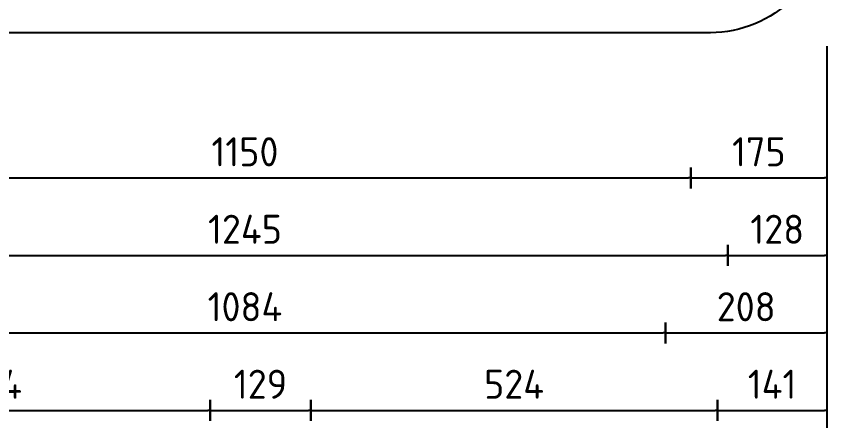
# Model space of a CAD drawing. Header units: inches. Extents: x 0 to 420, y 0 to 297.
# Drawn here: x 142.9 to 212.5, y 116.8 to 152.2 of the extents above; entities that cross this region are included whole.
import ezdxf

# ---------------------------------------------------------------- set-up
doc = ezdxf.new("R2010")
doc.units = ezdxf.units.IN
doc.header["$MEASUREMENT"] = 0
for name, color, linetype in [('L25', 1, 'Continuous'), ('L35', 3, 'Continuous'), ('T25', 1, 'Continuous')]:
    doc.layers.add(name, color=color, linetype=linetype)
doc.styles.add('ISO', font='iso3098b.shx')
doc.dimstyles.new('SIGNSDIM', dxfattribs={"dimtxt": 2.5, "dimasz": 0.2, "dimexe": 1.5, "dimexo": 2, "dimgap": 1, "dimtad": 1, "dimdec": 4, "dimlfac": 15, "dimrnd": 1, "dimdsep": 46, "dimtxsty": 'ISO', "dimblk": 'SGNDIM', "dimcen": 2.5, "dimse2": 1, "dimadec": 0, "dimazin": 0, "dimtfac": 1, "dimtdec": 4, "dimtix": 1, "dimtmove": 0, "dimatfit": 3, "dimldrblk": 'SGNDIM', "dimfxl": 1, "dimtolj": 1, "dimtzin": 0, "dimarcsym": 0})

# ---------------------------------------------------------------- blocks, each defined once
blk = doc.blocks.new('SGNDIM')
for p, q in [((0, 4.5), (0, -4.5)), ((0, 0), (-1, 0))]:
    blk.add_line(p, q)
blk = doc.blocks.new('*D10')
at = {"layer": 'DEFPOINTS', "color": 0, "transparency": 16777216}
for p in [(203.123, 133.271), (212.523, 133.271), (212.523, 118.261)]:
    blk.add_point(p, dxfattribs=at)
at = {"layer": 'T25', "color": 0, "lineweight": -2, "transparency": 16777216}
for p, q in [((212.523, 131.271), (212.523, 116.761)), ((203.323, 118.261), (212.323, 118.261))]:
    blk.add_line(p, q, dxfattribs=at)
at = {"layer": 'T25', "color": 0, "lineweight": -2, "transparency": 16777216, "xscale": 0.2, "yscale": 0.2, "zscale": 0.2, "rotation": 180}
blk.add_blockref('SGNDIM', (203.123, 118.261), dxfattribs=at)
at = {"layer": 'T25', "color": 0, "lineweight": -2, "transparency": 16777216, "xscale": 0.2, "yscale": 0.2, "zscale": 0.2}
blk.add_blockref('SGNDIM', (212.523, 118.261), dxfattribs=at)
at = {"layer": 'T25', "color": 0, "transparency": 16777216, "insert": (207.823, 120.511), "char_height": 2.5, "attachment_point": 5, "style": 'ISO'}
blk.add_mtext('\\A1;141', dxfattribs=at)
blk = doc.blocks.new('*D12')
at = {"layer": 'DEFPOINTS', "color": 0, "transparency": 16777216}
for p in [(198.672, 131.793), (212.523, 131.793), (212.523, 124.928)]:
    blk.add_point(p, dxfattribs=at)
at = {"layer": 'T25', "color": 0, "lineweight": -2, "transparency": 16777216}
for p, q in [((212.523, 129.793), (212.523, 123.428)), ((198.872, 124.928), (212.323, 124.928))]:
    blk.add_line(p, q, dxfattribs=at)
at = {"layer": 'T25', "color": 0, "lineweight": -2, "transparency": 16777216, "xscale": 0.2, "yscale": 0.2, "zscale": 0.2, "rotation": 180}
blk.add_blockref('SGNDIM', (198.672, 124.928), dxfattribs=at)
at = {"layer": 'T25', "color": 0, "lineweight": -2, "transparency": 16777216, "xscale": 0.2, "yscale": 0.2, "zscale": 0.2}
blk.add_blockref('SGNDIM', (212.523, 124.928), dxfattribs=at)
at = {"layer": 'T25', "color": 0, "transparency": 16777216, "insert": (205.597, 127.178), "char_height": 2.5, "attachment_point": 5, "style": 'ISO'}
blk.add_mtext('\\A1;208', dxfattribs=at)
blk = doc.blocks.new('*D13')
at = {"layer": 'DEFPOINTS', "color": 0, "transparency": 16777216}
for p in [(126.373, 186.061), (198.672, 186.061), (198.672, 124.928)]:
    blk.add_point(p, dxfattribs=at)
at = {"layer": 'T25', "color": 0, "lineweight": -2, "transparency": 16777216}
blk.add_line((126.573, 124.928), (198.472, 124.928), dxfattribs=at)
at = {"layer": 'T25', "color": 0, "lineweight": -2, "transparency": 16777216, "xscale": 0.2, "yscale": 0.2, "zscale": 0.2, "rotation": 180}
blk.add_blockref('SGNDIM', (126.373, 124.928), dxfattribs=at)
at = {"layer": 'T25', "color": 0, "lineweight": -2, "transparency": 16777216, "xscale": 0.2, "yscale": 0.2, "zscale": 0.2}
blk.add_blockref('SGNDIM', (198.672, 124.928), dxfattribs=at)
at = {"layer": 'T25', "color": 0, "transparency": 16777216, "insert": (162.523, 127.178), "char_height": 2.5, "attachment_point": 5, "style": 'ISO'}
blk.add_mtext('\\A1;1084', dxfattribs=at)
blk = doc.blocks.new('*D15')
at = {"layer": 'DEFPOINTS', "color": 0, "transparency": 16777216}
for p in [(204.009, 141.322), (212.523, 141.322), (212.523, 131.594)]:
    blk.add_point(p, dxfattribs=at)
at = {"layer": 'T25', "color": 0, "lineweight": -2, "transparency": 16777216}
for p, q in [((212.523, 139.322), (212.523, 130.094)), ((204.209, 131.594), (212.323, 131.594))]:
    blk.add_line(p, q, dxfattribs=at)
at = {"layer": 'T25', "color": 0, "lineweight": -2, "transparency": 16777216, "xscale": 0.2, "yscale": 0.2, "zscale": 0.2, "rotation": 180}
blk.add_blockref('SGNDIM', (204.009, 131.594), dxfattribs=at)
at = {"layer": 'T25', "color": 0, "lineweight": -2, "transparency": 16777216, "xscale": 0.2, "yscale": 0.2, "zscale": 0.2}
blk.add_blockref('SGNDIM', (212.523, 131.594), dxfattribs=at)
at = {"layer": 'T25', "color": 0, "transparency": 16777216, "insert": (208.266, 133.844), "char_height": 2.5, "attachment_point": 5, "style": 'ISO'}
blk.add_mtext('\\A1;128', dxfattribs=at)
blk = doc.blocks.new('*D16')
at = {"layer": 'DEFPOINTS', "color": 0, "transparency": 16777216}
for p in [(121.036, 144.871), (204.009, 144.871), (204.009, 131.594)]:
    blk.add_point(p, dxfattribs=at)
at = {"layer": 'T25', "color": 0, "lineweight": -2, "transparency": 16777216}
blk.add_line((121.236, 131.594), (203.809, 131.594), dxfattribs=at)
at = {"layer": 'T25', "color": 0, "lineweight": -2, "transparency": 16777216, "xscale": 0.2, "yscale": 0.2, "zscale": 0.2, "rotation": 180}
blk.add_blockref('SGNDIM', (121.036, 131.594), dxfattribs=at)
at = {"layer": 'T25', "color": 0, "lineweight": -2, "transparency": 16777216, "xscale": 0.2, "yscale": 0.2, "zscale": 0.2}
blk.add_blockref('SGNDIM', (204.009, 131.594), dxfattribs=at)
at = {"layer": 'T25', "color": 0, "transparency": 16777216, "insert": (162.523, 133.844), "char_height": 2.5, "attachment_point": 5, "style": 'ISO'}
blk.add_mtext('\\A1;1245', dxfattribs=at)
blk = doc.blocks.new('*D22')
at = {"layer": 'DEFPOINTS', "color": 0, "transparency": 16777216}
for p in [(200.849, 151.599), (212.523, 151.599), (212.523, 138.261)]:
    blk.add_point(p, dxfattribs=at)
at = {"layer": 'T25', "color": 0, "lineweight": -2, "transparency": 16777216}
for p, q in [((212.523, 149.599), (212.523, 136.761)), ((201.049, 138.261), (212.323, 138.261))]:
    blk.add_line(p, q, dxfattribs=at)
at = {"layer": 'T25', "color": 0, "lineweight": -2, "transparency": 16777216, "xscale": 0.2, "yscale": 0.2, "zscale": 0.2, "rotation": 180}
blk.add_blockref('SGNDIM', (200.849, 138.261), dxfattribs=at)
at = {"layer": 'T25', "color": 0, "lineweight": -2, "transparency": 16777216, "xscale": 0.2, "yscale": 0.2, "zscale": 0.2}
blk.add_blockref('SGNDIM', (212.523, 138.261), dxfattribs=at)
at = {"layer": 'T25', "color": 0, "transparency": 16777216, "insert": (206.686, 140.511), "char_height": 2.5, "attachment_point": 5, "style": 'ISO'}
blk.add_mtext('\\A1;175', dxfattribs=at)
blk = doc.blocks.new('*D23')
at = {"layer": 'DEFPOINTS', "color": 0, "transparency": 16777216}
for p in [(124.196, 150.526), (200.849, 150.526), (200.849, 138.261)]:
    blk.add_point(p, dxfattribs=at)
at = {"layer": 'T25', "color": 0, "lineweight": -2, "transparency": 16777216}
blk.add_line((124.396, 138.261), (200.649, 138.261), dxfattribs=at)
at = {"layer": 'T25', "color": 0, "lineweight": -2, "transparency": 16777216, "xscale": 0.2, "yscale": 0.2, "zscale": 0.2, "rotation": 180}
blk.add_blockref('SGNDIM', (124.196, 138.261), dxfattribs=at)
at = {"layer": 'T25', "color": 0, "lineweight": -2, "transparency": 16777216, "xscale": 0.2, "yscale": 0.2, "zscale": 0.2}
blk.add_blockref('SGNDIM', (200.849, 138.261), dxfattribs=at)
at = {"layer": 'T25', "color": 0, "transparency": 16777216, "insert": (162.523, 140.511), "char_height": 2.5, "attachment_point": 5, "style": 'ISO'}
blk.add_mtext('\\A1;1150', dxfattribs=at)
blk = doc.blocks.new('*D25')
at = {"layer": 'DEFPOINTS', "color": 0, "transparency": 16777216}
for p in [(168.174, 132.014), (203.123, 132.014), (203.123, 118.261)]:
    blk.add_point(p, dxfattribs=at)
at = {"layer": 'T25', "color": 0, "lineweight": -2, "transparency": 16777216}
blk.add_line((168.374, 118.261), (202.923, 118.261), dxfattribs=at)
at = {"layer": 'T25', "color": 0, "lineweight": -2, "transparency": 16777216, "xscale": 0.2, "yscale": 0.2, "zscale": 0.2, "rotation": 180}
blk.add_blockref('SGNDIM', (168.174, 118.261), dxfattribs=at)
at = {"layer": 'T25', "color": 0, "lineweight": -2, "transparency": 16777216, "xscale": 0.2, "yscale": 0.2, "zscale": 0.2}
blk.add_blockref('SGNDIM', (203.123, 118.261), dxfattribs=at)
at = {"layer": 'T25', "color": 0, "transparency": 16777216, "insert": (185.648, 120.511), "char_height": 2.5, "attachment_point": 5, "style": 'ISO'}
blk.add_mtext('\\A1;524', dxfattribs=at)
blk = doc.blocks.new('*D26')
at = {"layer": 'DEFPOINTS', "color": 0, "transparency": 16777216}
for p in [(159.546, 130.985), (168.174, 130.985), (168.174, 118.261)]:
    blk.add_point(p, dxfattribs=at)
at = {"layer": 'T25', "color": 0, "lineweight": -2, "transparency": 16777216}
blk.add_line((159.746, 118.261), (167.974, 118.261), dxfattribs=at)
at = {"layer": 'T25', "color": 0, "lineweight": -2, "transparency": 16777216, "xscale": 0.2, "yscale": 0.2, "zscale": 0.2, "rotation": 180}
blk.add_blockref('SGNDIM', (159.546, 118.261), dxfattribs=at)
at = {"layer": 'T25', "color": 0, "lineweight": -2, "transparency": 16777216, "xscale": 0.2, "yscale": 0.2, "zscale": 0.2}
blk.add_blockref('SGNDIM', (168.174, 118.261), dxfattribs=at)
at = {"layer": 'T25', "color": 0, "transparency": 16777216, "insert": (163.86, 120.511), "char_height": 2.5, "attachment_point": 5, "style": 'ISO'}
blk.add_mtext('\\A1;129', dxfattribs=at)
blk = doc.blocks.new('*D27')
at = {"layer": 'DEFPOINTS', "color": 0, "transparency": 16777216}
for p in [(121.922, 132.028), (159.546, 132.028), (159.546, 118.261)]:
    blk.add_point(p, dxfattribs=at)
at = {"layer": 'T25', "color": 0, "lineweight": -2, "transparency": 16777216}
blk.add_line((122.122, 118.261), (159.346, 118.261), dxfattribs=at)
at = {"layer": 'T25', "color": 0, "lineweight": -2, "transparency": 16777216, "xscale": 0.2, "yscale": 0.2, "zscale": 0.2, "rotation": 180}
blk.add_blockref('SGNDIM', (121.922, 118.261), dxfattribs=at)
at = {"layer": 'T25', "color": 0, "lineweight": -2, "transparency": 16777216, "xscale": 0.2, "yscale": 0.2, "zscale": 0.2}
blk.add_blockref('SGNDIM', (159.546, 118.261), dxfattribs=at)
at = {"layer": 'T25', "color": 0, "transparency": 16777216, "insert": (140.734, 120.511), "char_height": 2.5, "attachment_point": 5, "style": 'ISO'}
blk.add_mtext('\\A1;564', dxfattribs=at)

msp = doc.modelspace()

# ---------------------------------------------------------------- hatches: boundary and pattern name
at = {"layer": 'L25'}
h = msp.add_hatch(color=256, dxfattribs=at)
h.paths.add_polyline_path([(152.8878911, 144.1548944), (157.4550543, 136.0310023)], flags=0)
edge = h.paths.add_edge_path(flags=17)
edge.add_line((152.8878911, 148.0248579), (157.2529674, 140.3556613))
edge.add_line((157.2529674, 148.0248579), (157.2529674, 140.3556613))
edge.add_line((159.1525839, 148.0248579), (157.2529674, 148.0248579))
edge.add_line((159.1525839, 136.0310023), (159.1525839, 148.0248579))
edge.add_line((157.4550543, 136.0310023), (159.1525839, 136.0310023))
edge.add_line((157.4550543, 136.0310023), (152.8878911, 144.1548944))
edge.add_line((152.8878911, 136.0310023), (152.8878911, 144.1548944))
edge.add_line((152.8878911, 136.0310023), (150.9882745, 136.0310023))
edge.add_line((150.9882745, 136.0310023), (150.9882745, 148.0248579))
edge.add_line((150.9882745, 148.0248579), (152.8878911, 148.0248579))
edge = h.paths.add_edge_path(flags=17)
edge.add_line((152.8878911, 148.0248579), (157.2529674, 140.3556613))
edge.add_line((152.8878911, 148.0248579), (150.9882745, 148.0248579))
edge.add_line((150.9882745, 148.0248579), (150.9882745, 136.0310023))
edge.add_line((150.9882745, 136.0310023), (152.8878911, 136.0310023))
edge.add_line((152.8878911, 136.0310023), (152.8878911, 144.1548944))
edge.add_line((152.8878911, 144.1548944), (157.4550543, 136.0310023))
edge.add_line((157.4550543, 136.0310023), (159.1525839, 136.0310023))
edge.add_line((159.1525839, 136.0310023), (159.1525839, 148.0248579))
edge.add_line((159.1525839, 148.0248579), (157.2529674, 148.0248579))
edge.add_line((157.2529674, 148.0248579), (157.2529674, 140.3556613))

# ---------------------------------------------------------------- linework, layer by layer
at = {"layer": 'L35'}
msp.add_lwpolyline([(112.5225119, 160.7609522), (112.5225119, 260.7609522, -0.4142135624), (122.5225119, 270.7609522), (202.5225119, 270.7609522, -0.4142135624), (212.5225119, 260.7609522), (212.5225119, 160.7609522, -0.4142135624), (202.5225119, 150.7609522), (122.5225119, 150.7609522, -0.4142135624)], format="xyb", close=True, dxfattribs=at)

# ---------------------------------------------------------------- dimensions: what is measured, and where the dimension line sits
at = {"layer": 'T25'}
for base, p1, p2, override, picture, middle in [((198.6719689, 124.9276188), (126.3730549, 186.0605164), (198.6719689, 186.0605164), {"dimse1": 1}, '*D13', (162.5225119, 127.1776188)), ((212.5225119, 138.2609522), (200.8491548, 151.5987561), (212.5225119, 151.5987561), {"dimse1": 1, "dimse2": 0}, '*D22', (206.6858333, 140.5109522)), ((200.8491548, 138.2609522), (124.195869, 150.5262956), (200.8491548, 150.5262956), {"dimse1": 1}, '*D23', (162.5225119, 140.5109522)), ((204.0086032, 131.5942855), (121.0364205, 144.8707198), (204.0086032, 144.8707198), {"dimse1": 1}, '*D16', (162.5225119, 133.8442855)), ((212.5225119, 131.5942855), (204.0086032, 141.3221506), (212.5225119, 141.3221506), {"dimse1": 1, "dimse2": 0}, '*D15', (208.2655576, 133.8442855)), ((212.5225119, 118.2609522), (203.1231281, 133.2705632), (212.5225119, 133.2705632), {"dimse1": 1, "dimse2": 0}, '*D10', (207.82282, 120.5109522)), ((159.5458933, 118.2609522), (121.9218956, 132.0278898), (159.5458933, 132.0278898), {"dimse1": 1}, '*D27', (140.7338945, 120.5109522)), ((203.1231281, 118.2609522), (168.173675, 132.0138659), (203.1231281, 132.0138659), {"dimse1": 1}, '*D25', (185.6484015, 120.5109522)), ((212.5225119, 124.9276188), (198.6719689, 131.7932626), (212.5225119, 131.7932626), {"dimse1": 1, "dimse2": 0}, '*D12', (205.5972404, 127.1776188)), ((168.173675, 118.2609522), (159.5458933, 130.9854407), (168.173675, 130.9854407), {"dimse1": 1}, '*D26', (163.8597842, 120.5109522))]:
    dim = msp.add_linear_dim(base=base, p1=p1, p2=p2, dimstyle='SIGNSDIM', override=override, dxfattribs=at)
    dim.commit()
    dim.dimension.update_dxf_attribs({"geometry": picture, "text_midpoint": middle})

doc.saveas('drawing.dxf')
